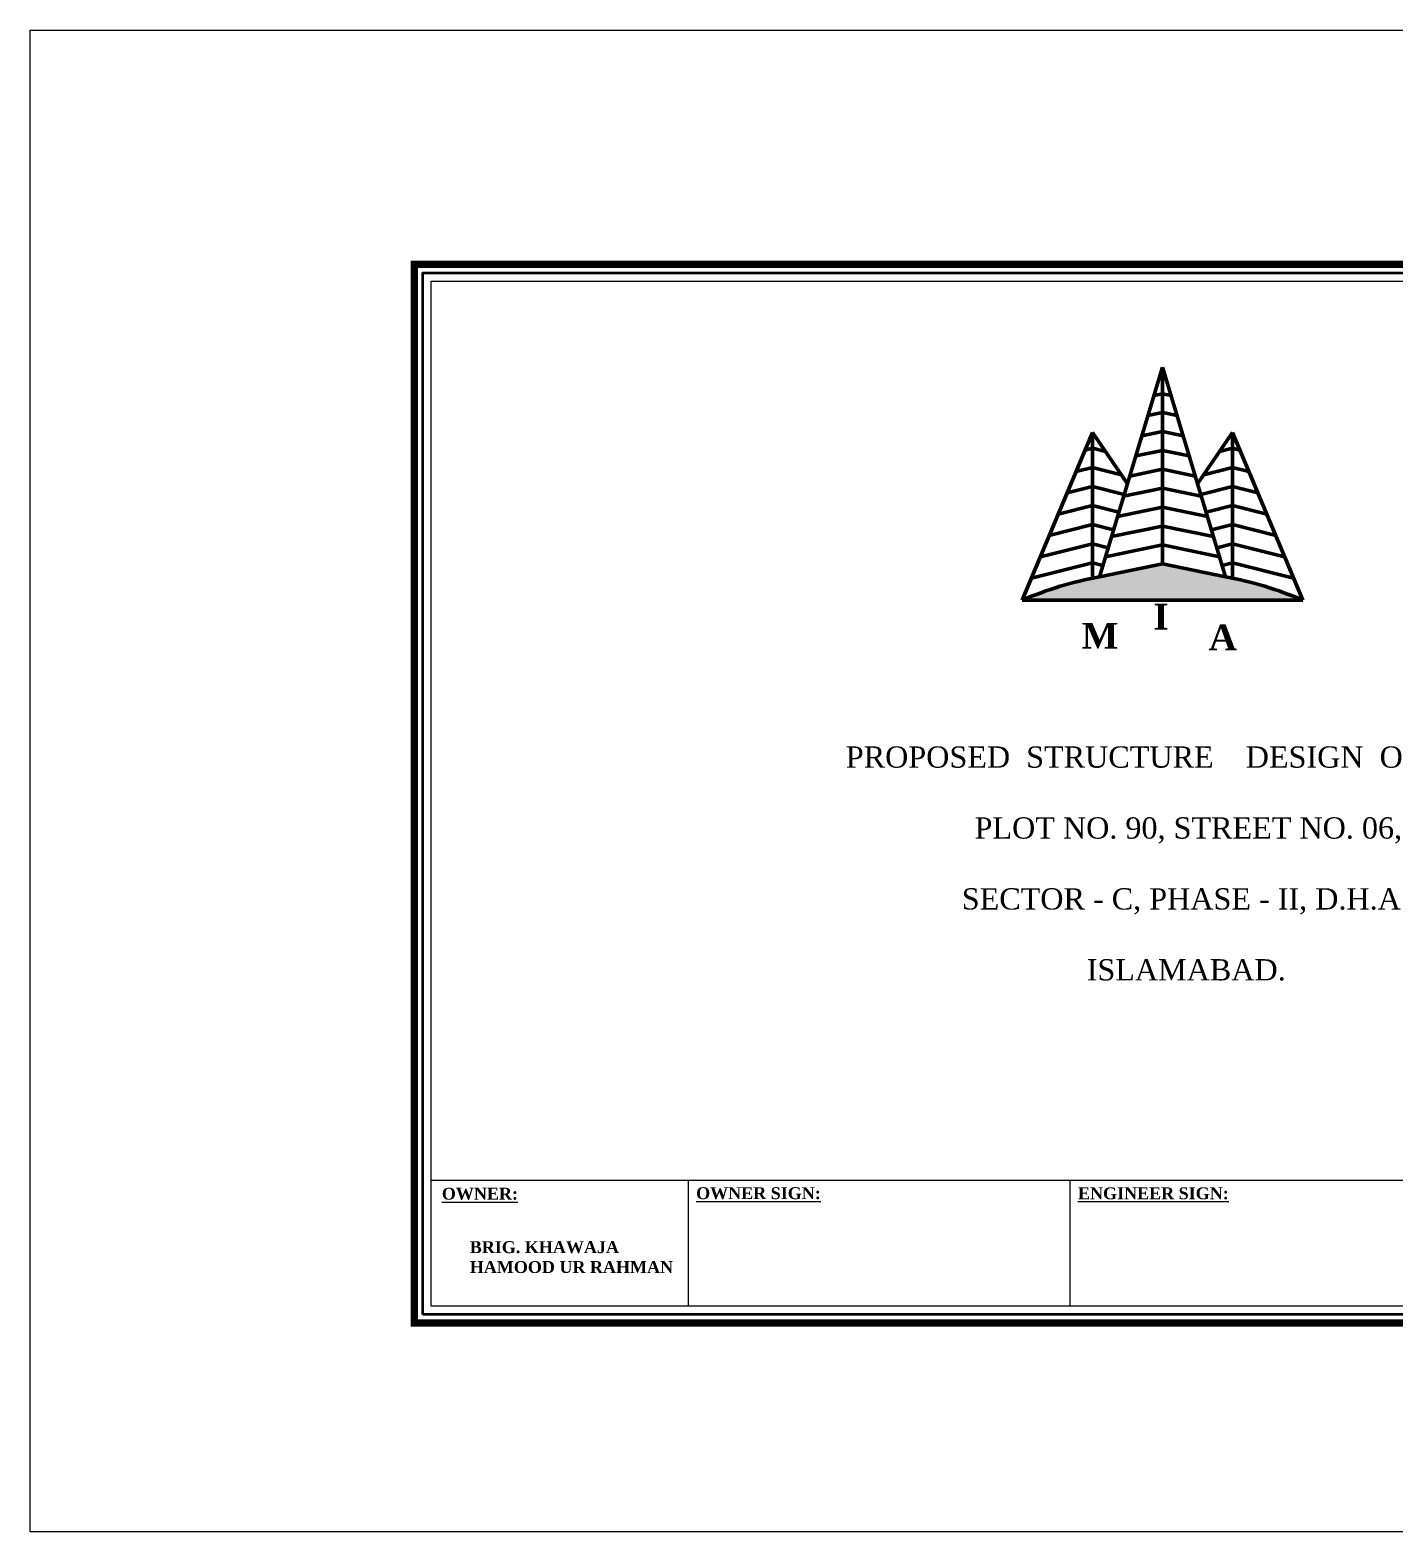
# Model space of a CAD drawing. Header units: inches. Extents: x 77090 to 90659, y -228139 to -226123.
# Drawn here: x 77090 to 78920, y -228139 to -226123 of the extents above; entities that cross this region are included whole.
import ezdxf

# ---------------------------------------------------------------- set-up
doc = ezdxf.new("R2010")
doc.units = ezdxf.units.IN
doc.header["$LTSCALE"] = 15
doc.header["$MEASUREMENT"] = 0
doc.linetypes.add('ACAD_ISO02W100', pattern=[15, 12, -3])
for name, color, linetype, lineweight in [('doted1', 30, 'ACAD_ISO02W100', 13), ('HACH', 8, 'Continuous', 13), ('level', 7, 'Continuous', 13), ('TEXTS', 41, 'Continuous', 13), ('walls', 5, 'Continuous', 50)]:
    doc.layers.add(name, color=color, linetype=linetype, lineweight=lineweight)
doc.styles.add('ADE', font='', dxfattribs={"height": 6})
doc.styles.get('ADE').set_extended_font_data('Arial Rounded MT Bold')

msp = doc.modelspace()

# ---------------------------------------------------------------- hatches: boundary and pattern name
at = {"layer": 'walls', "ltscale": 2}
msp.add_hatch(color=256, dxfattribs=at).paths.add_polyline_path([(78797.63, -226888.34, 0.05696), (78694.21, -226857.17), (78609.55, -226839.64), (78524.89, -226857.17, 0.05696), (78421.48, -226888.34), (78609.55, -226888.34)])

# ---------------------------------------------------------------- linework, layer by layer
at = {"layer": 'doted1', "linetype": 'ByBlock', "ltscale": 0.3, "const_width": 9.9}
msp.add_lwpolyline([(77605.72, -227858.06), (77605.72, -226437.76), (79615.05, -226437.76), (79615.05, -227858.06)], close=True, dxfattribs=at)
at = {"layer": 'HACH', "ltscale": 10}
msp.add_lwpolyline([(77090.12, -226123.43), (90659.33, -226123.43), (90659.33, -228138.59), (77090.12, -228138.59)], close=True, dxfattribs=at)
at = {"layer": 'level', "ltscale": 0.25}
for p, q in [((79592.56, -227667.13), (77628.21, -227667.13)), ((77973.22, -227667.13), (77973.22, -227835.57)), ((78485.44, -227667.13), (78485.44, -227835.57))]:
    msp.add_line(p, q, dxfattribs=at)
at = {"layer": 'level', "linetype": 'ByBlock', "lineweight": 35, "ltscale": 0.1}
msp.add_lwpolyline([(77616.96, -227846.82), (77616.96, -226449.01), (79603.8, -226449.01), (79603.8, -227846.82)], close=True, dxfattribs=at)
at = {"layer": 'level', "ltscale": 0.25}
msp.add_lwpolyline([(77628.21, -227835.57), (77628.21, -226460.26), (79592.56, -226460.26), (79592.56, -227835.57)], close=True, dxfattribs=at)
at = {"layer": 'walls', "ltscale": 2}
for p, q in [((78609.55, -226575.81), (78524.89, -226857.17)), ((78609.55, -226575.81), (78694.21, -226857.17)), ((78609.55, -226575.81), (78609.55, -226839.64)), ((78609.55, -226611.4), (78598.14, -226613.76)), ((78609.55, -226611.4), (78620.97, -226613.76)), ((78609.55, -226636.76), (78590, -226640.8)), ((78609.55, -226636.76), (78629.11, -226640.8)), ((78515.51, -226663.44), (78421.48, -226888.34)), ((78515.51, -226663.44), (78562.53, -226732.08)), ((78515.51, -226663.44), (78515.51, -226858.96)), ((78609.55, -226662.12), (78581.86, -226667.85)), ((78609.55, -226662.12), (78637.25, -226667.85)), ((78703.59, -226663.44), (78656.57, -226732.08)), ((78703.59, -226663.44), (78797.63, -226888.34)), ((78703.59, -226663.44), (78703.59, -226858.96)), ((78703.59, -226663.44), (78703.59, -226858.96)), ((78515.51, -226684.61), (78505.61, -226687.11)), ((78515.51, -226684.61), (78533.06, -226689.05)), ((78703.59, -226684.61), (78686.05, -226689.05)), ((78703.59, -226684.61), (78713.49, -226687.11)), ((78609.55, -226687.48), (78573.72, -226694.9)), ((78609.55, -226687.48), (78645.39, -226694.9)), ((78515.51, -226710.23), (78493.64, -226715.76)), ((78515.51, -226710.23), (78554.28, -226720.02)), ((78609.55, -226712.84), (78565.58, -226721.94)), ((78609.55, -226712.84), (78653.52, -226721.94)), ((78703.59, -226710.23), (78664.83, -226720.02)), ((78703.59, -226710.23), (78725.47, -226715.76)), ((78515.51, -226735.84), (78481.66, -226744.4)), ((78515.51, -226735.84), (78558.16, -226746.62)), ((78609.55, -226738.2), (78557.45, -226748.99)), ((78609.55, -226738.2), (78661.66, -226748.99)), ((78703.59, -226735.84), (78660.95, -226746.62)), ((78703.59, -226735.84), (78737.44, -226744.4)), ((78515.51, -226761.46), (78469.69, -226773.04)), ((78515.51, -226761.46), (78551, -226770.42)), ((78609.55, -226763.56), (78549.31, -226776.03)), ((78609.55, -226763.56), (78669.8, -226776.03)), ((78703.59, -226761.46), (78668.11, -226770.42)), ((78703.59, -226761.46), (78749.42, -226773.04)), ((78515.51, -226787.07), (78457.71, -226801.68)), ((78515.51, -226787.07), (78543.83, -226794.23)), ((78609.55, -226788.92), (78541.17, -226803.08)), ((78609.55, -226788.92), (78677.94, -226803.08)), ((78703.59, -226787.07), (78675.27, -226794.23)), ((78703.59, -226787.07), (78761.4, -226801.68)), ((78515.51, -226812.68), (78445.74, -226830.32)), ((78515.51, -226812.68), (78536.67, -226818.03)), ((78609.55, -226814.28), (78533.03, -226830.12)), ((78609.55, -226814.28), (78686.07, -226830.12)), ((78703.59, -226812.68), (78682.44, -226818.03)), ((78703.59, -226812.68), (78773.37, -226830.32)), ((78515.51, -226838.3), (78433.76, -226858.96)), ((78515.51, -226838.3), (78529.51, -226841.83)), ((78609.55, -226839.64), (78524.89, -226857.17)), ((78694.21, -226857.17), (78609.55, -226839.64)), ((78703.59, -226838.3), (78689.6, -226841.83)), ((78703.59, -226838.3), (78785.35, -226858.96)), ((78609.55, -226888.34), (78421.48, -226888.34)), ((78609.55, -226888.34), (78797.63, -226888.34))]:
    msp.add_line(p, q, dxfattribs=at)
for start, end in [(100.25324, 113.29342), (66.70658, 79.74676)]:
    msp.add_arc((78609.55, -227325.19), 475.62, start, end, dxfattribs=at)

# ---------------------------------------------------------------- texts
at = {"layer": 'TEXTS', "ltscale": 2, "char_height": 34.491, "width": 1408.4228, "attachment_point": 1, "style": 'ADE'}
for s, insert in [('{\\fTimes New Roman|b1|i0|c0|p18;I}', (78597.44, -226893.27)), ('{\\fTimes New Roman|b1|i0|c0|p18;M}', (78501.09, -226918.91)), ('{\\fTimes New Roman|b1|i0|c0|p18;A}', (78671.62, -226921.04))]:
    msp.add_mtext(s, dxfattribs=dict(at, insert=insert))
at = {"layer": 'TEXTS', "attachment_point": 1, "style": 'ADE'}
for s, insert, char_height, width in [('\\pi415.86;{\\fTimes New Roman|b0|i0|c0|p18;PROPOSED  STRUCTURE    DESIGN  OF HOUSE\\P\\pi862.28; \\P\\pi588.6;PLOT NO. 90, STREET NO. 06,\\P\\pi867.54;\\P\\pi571.41;SECTOR - C, PHASE - II, D.H.A.,\\P\\pi862.28; \\P\\pi739.02;ISLAMABAD.}', (77768.83, -227084.58), 28.5417, 1735.0877), ('{\\fTimes New Roman|b1|i0|c0|p18;\\LOWNER:}', (77642.67, -227676.72), 16.0137, 806.3888), ('{\\fTimes New Roman|b1|i0|c0|p18;\\LOWNER SIGN:}', (77983.78, -227676.04), 16.0137, 806.3888), ('{\\fTimes New Roman|b1|i0|c0|p18;\\LENGINEER SIGN:}', (78496.18, -227676.2), 16.0137, 806.3888), ('{\\fTimes New Roman|b1|i0|c0|p18;BRIG. KHAWAJA \\PHAMOOD UR RAHMAN}', (77680.1, -227748.43), 16.0137, 806.3888)]:
    msp.add_mtext(s, dxfattribs=dict(at, insert=insert, char_height=char_height, width=width))

doc.saveas('drawing.dxf')
